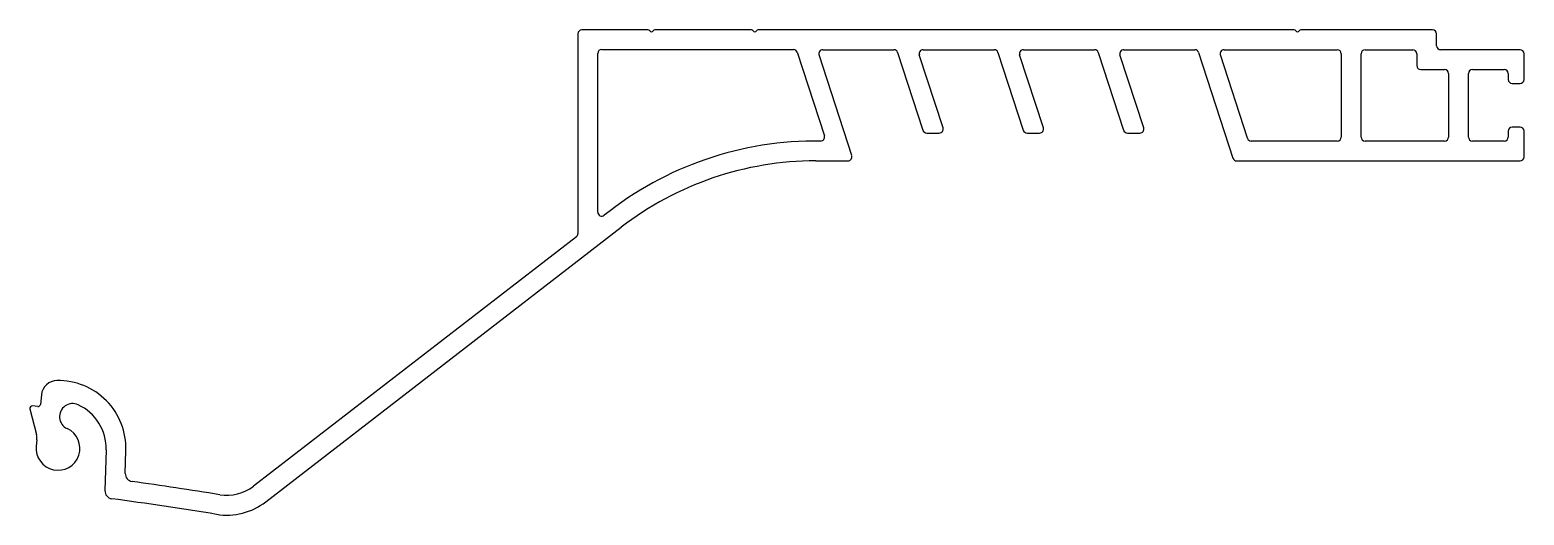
# Model space of a CAD drawing. Extents: x 2856 to 3044, y 1330 to 1391.
import ezdxf

# ---------------------------------------------------------------- set-up
doc = ezdxf.new("R2010")
doc.units = 0
doc.layers.get('0').update_dxf_attribs({"linetype": 'CONTINUOUS'})

msp = doc.modelspace()

# ---------------------------------------------------------------- linework, layer by layer
for p, q in [((2925.32, 1390.77), (2925.32, 1365.61)), ((2934.14, 1391.27), (2925.82, 1391.27)), ((2947.14, 1391.27), (2935.01, 1391.27)), ((3015.39, 1391.27), (2948.01, 1391.27)), ((3032.82, 1391.27), (3016.26, 1391.27)), ((3033.32, 1389.27), (3033.32, 1390.77)), ((2928.32, 1388.8), (2952.43, 1388.8)), ((2956.12, 1388.77), (2965.06, 1388.77)), ((2968.74, 1388.77), (2977.68, 1388.77)), ((2981.36, 1388.77), (2990.29, 1388.77)), ((2993.97, 1388.77), (3002.91, 1388.77)), ((3006.59, 1388.77), (3020.82, 1388.77)), ((3024.32, 1388.77), (3030.32, 1388.77)), ((3043.82, 1388.77), (3033.82, 1388.77)), ((2927.82, 1368.31), (2927.82, 1388.3)), ((2952.91, 1388.45), (2956.33, 1377.92)), ((2959.77, 1375.43), (2955.65, 1388.12)), ((2965.53, 1388.43), (2968.72, 1378.62)), ((2971.25, 1378.93), (2968.26, 1388.12)), ((2978.15, 1388.43), (2981.34, 1378.62)), ((2983.87, 1378.93), (2980.88, 1388.12)), ((2990.77, 1388.43), (2993.96, 1378.62)), ((2996.48, 1378.93), (2993.5, 1388.12)), ((3003.39, 1388.43), (3007.71, 1375.12)), ((3009.53, 1377.62), (3006.12, 1388.12)), ((3021.32, 1388.27), (3021.32, 1377.77)), ((3023.82, 1377.77), (3023.82, 1388.27)), ((3030.82, 1388.27), (3030.82, 1386.77)), ((3044.32, 1385.02), (3044.32, 1388.27)), ((3031.32, 1386.27), (3034.32, 1386.27)), ((3034.82, 1385.77), (3034.82, 1377.77)), ((3037.32, 1377.77), (3037.32, 1385.77)), ((3037.82, 1386.27), (3041.82, 1386.27)), ((3042.32, 1385.77), (3042.32, 1385.02)), ((3042.82, 1384.52), (3043.82, 1384.52)), ((2969.2, 1378.27), (2970.77, 1378.27)), ((2981.81, 1378.27), (2983.39, 1378.27)), ((2994.43, 1378.27), (2996.01, 1378.27)), ((3042.32, 1378.52), (3042.32, 1377.77)), ((3043.82, 1379.02), (3042.82, 1379.02)), ((3044.32, 1375.27), (3044.32, 1378.52)), ((3020.82, 1377.27), (3010, 1377.27)), ((3034.32, 1377.27), (3024.32, 1377.27)), ((3041.82, 1377.27), (3037.82, 1377.27)), ((2955.24, 1374.77), (2959.29, 1374.77)), ((3008.19, 1374.77), (3043.82, 1374.77)), ((2886.07, 1331.83), (2930.76, 1366.41)), ((2925.13, 1365.21), (2884.54, 1333.81)), ((2857.4, 1343.84), (2856.73, 1343.91)), ((2857.85, 1345.31), (2857.73, 1344.11)), ((2856.41, 1343.54), (2857.23, 1340.33)), ((2857.28, 1339.63), (2857.2, 1338.83)), ((2865.99, 1338.38), (2865.84, 1333.25)), ((2868.4, 1335.42), (2868.49, 1338.31))]:
    msp.add_line(p, q)
for centre, radius, start, end in [((2925.82, 1390.77), 0.5, 90, 180), ((2934.14, 1391.02), 0.25, 30.0894, 90), ((2934.57, 1391.27), 0.25, 209.9107, 330), ((2935.01, 1391.02), 0.25, 89.9999, 150), ((2947.14, 1391.02), 0.25, 30.0894, 90), ((2947.57, 1391.27), 0.25, 209.9107, 330), ((2948.01, 1391.02), 0.25, 89.9999, 150), ((3015.39, 1391.02), 0.25, 30.0894, 90), ((3015.82, 1391.27), 0.25, 209.9107, 330), ((3016.26, 1391.02), 0.25, 89.9999, 150), ((3032.82, 1390.77), 0.5, 0, 90), ((2928.32, 1388.3), 0.5, 90, 180), ((2952.43, 1388.3), 0.5, 18.0724, 90), ((2956.12, 1388.27), 0.5, 90, 198.0724), ((2965.06, 1388.27), 0.5, 18.0344, 90), ((2968.74, 1388.27), 0.5, 90, 198.0724), ((2977.68, 1388.27), 0.5, 18.0344, 90), ((2981.36, 1388.27), 0.5, 90, 198), ((2990.29, 1388.27), 0.5, 18.0344, 90), ((2993.97, 1388.27), 0.5, 90, 198.0724), ((3002.91, 1388.27), 0.5, 18.0001, 90.0001), ((3006.59, 1388.27), 0.5, 90, 198.0344), ((3020.82, 1388.27), 0.5, 0, 90), ((3024.32, 1388.27), 0.5, 90, 180), ((3030.32, 1388.27), 0.5, 0, 90), ((3033.82, 1389.27), 0.5, 180, 270), ((3043.82, 1388.27), 0.5, 0, 90), ((3031.32, 1386.77), 0.5, 180, 270), ((3034.32, 1385.77), 0.5, 0, 90), ((3037.82, 1385.77), 0.5, 90, 180), ((3041.82, 1385.77), 0.5, 0, 90), ((3042.82, 1385.02), 0.5, 180, 270), ((3043.82, 1385.02), 0.5, 270, 0), ((2955.85, 1377.77), 0.5, 269.1369, 18.0724), ((2969.2, 1378.77), 0.5, 198, 270), ((2970.77, 1378.77), 0.5, 270, 18.0344), ((2981.81, 1378.77), 0.5, 198.0724, 270), ((2983.39, 1378.77), 0.5, 270, 18.0344), ((2994.43, 1378.77), 0.5, 198.0724, 270), ((2996.01, 1378.77), 0.5, 270, 18.0344), ((3010, 1377.77), 0.5, 198.0344, 270), ((3020.82, 1377.77), 0.5, 270, 0), ((3024.32, 1377.77), 0.5, 180, 270), ((3034.32, 1377.77), 0.5, 270, 0), ((3037.82, 1377.77), 0.5, 180, 270), ((3041.82, 1377.77), 0.5, 270, 360), ((3042.82, 1378.52), 0.5, 90, 180), ((3043.82, 1378.52), 0.5, 0, 90), ((2955.24, 1334.77), 42.5, 89.178, 128.748), ((2955.24, 1334.77), 40, 90, 127.73), ((2959.29, 1375.27), 0.5, 270, 18.0344), ((3008.19, 1375.27), 0.5, 198, 270), ((3043.82, 1375.27), 0.5, 270, 0), ((2928.32, 1368.31), 0.5, 180, 308.748), ((2924.82, 1365.61), 0.5, 307.7301, 0.0001), ((2859.84, 1345.11), 2, 90.875, 174.3171), ((2859.94, 1338.56), 8.55, 358.3, 90.875), ((2856.7, 1343.61), 0.3, 84.3, 194.3), ((2857.43, 1344.14), 0.3, 264.3, 354.4203), ((2861.78, 1342.56), 1.65, 65.3047, 245.3047), ((2859.94, 1338.56), 6.05, 358.3, 65.3), ((2859.94, 1338.56), 2.75, 174.345, 65.2944), ((2855.29, 1339.83), 2, 354.3, 14.3), ((2869.4, 1335.39), 1, 178.3, 262.0513), ((2799.58, 836.75), 502.5, 80.7579, 82.0293), ((2866.84, 1333.22), 1, 178.3, 262.2214), ((2881.17, 1338.16), 5.5, 260.7296, 307.73), ((2799.58, 836.75), 500, 80.7573, 82.2857), ((2881.17, 1338.16), 8, 260.7808, 307.73)]:
    msp.add_arc(centre, radius, start, end)

doc.saveas('drawing.dxf')
